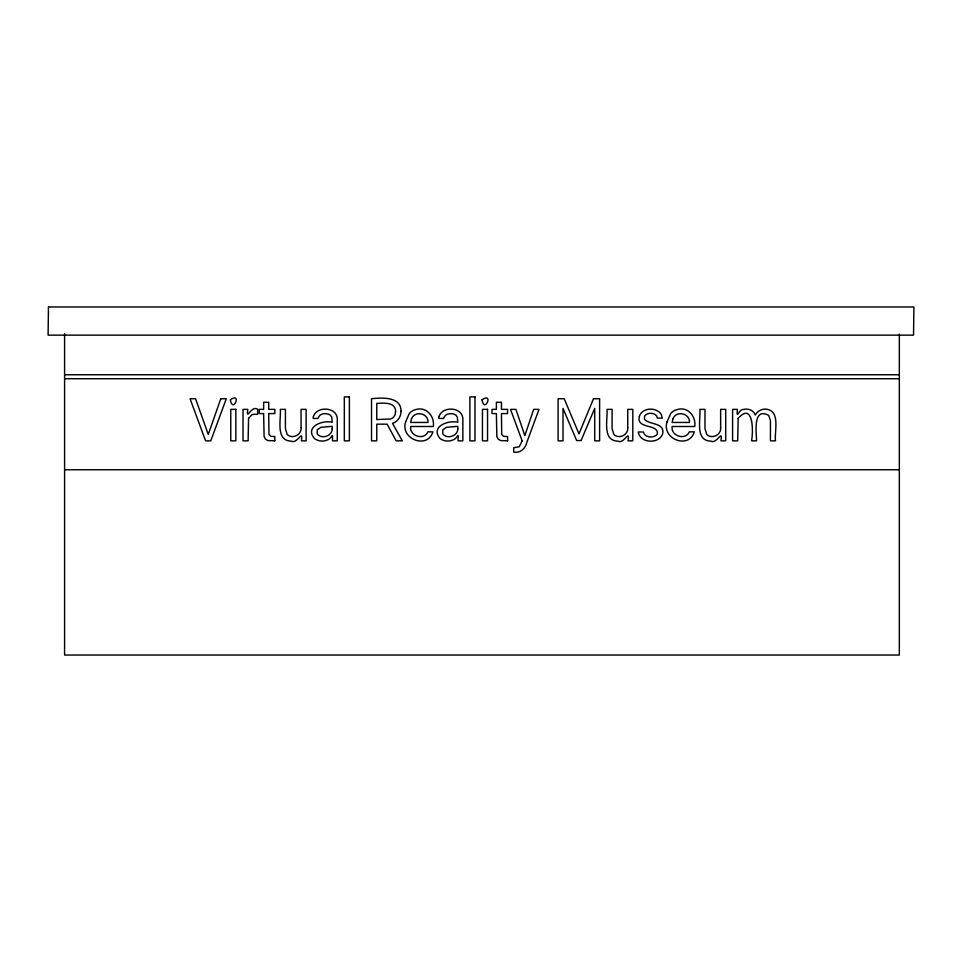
<?xml version="1.0" encoding="UTF-8"?>
<svg xmlns="http://www.w3.org/2000/svg" width="962" height="962" viewBox="0 0 962 962"><rect width="100%" height="100%" fill="white"/><g stroke="black" fill="none" stroke-linecap="round" stroke-linejoin="round"><path stroke-width="1.44" d="M64.586 374.759L899.326 374.759M64.586 378.727L899.326 378.727M64.586 469.757L899.326 469.757M899.326 334.187L899.326 655.038L64.586 655.038L64.586 333.79M48.461 306.962L48.1 335.137L913.539 335.137L913.9 306.962L48.461 306.962M405.675 421.741C399.819 438.9 427.441 449.747 432.9 431.842L427.874 431.842C424.194 440.716 409.151 436.111 410.69 426.503L433.273 426.503C434.932 416.871 426.767 406.673 416.558 409.355A12.566 12.566 0 0 0 409.307 413.492L405.675 421.741M667.111 421.741C661.255 438.9 688.876 449.747 694.336 431.842L689.309 431.842C685.629 440.716 670.586 436.111 672.125 426.503L694.708 426.503C696.38 416.871 688.203 406.673 678.006 409.355A12.566 12.566 0 0 0 670.742 413.492L667.111 421.741M639.369 416.245C635.858 429.725 659.066 423.232 657.323 434.223C653.895 438.456 644.684 437.95 643.398 431.998L638.287 431.998C639.802 443.41 659.138 444.3 662.674 433.886C664.958 422.33 649.807 425.12 644.48 419.372L644.6 416.029C647.63 411.796 656.445 412.421 657.383 418.097L662.253 418.097L661.327 414.55C656.625 406.818 642.351 407.335 639.369 416.245M401.022 411.267C401.07 416.618 397.751 421.741 392.556 423.352L402.308 440.837L396.152 440.837L387.133 424.17L376.767 424.17L376.767 440.837L371.512 440.837L371.512 398.725C381.397 397.691 401.214 396.212 401.022 411.267M313.408 416.534L313.143 418.446L318.013 418.446C319.288 413.191 326.431 412.433 330.327 415.163L331.734 417.075L332.203 422.306C322.486 419.757 304.425 426.839 314.514 438.588C318.422 441.51 323.953 441.871 328.258 439.574C332.744 437.301 332.756 430.856 332.455 440.837L337.277 440.837L337.277 419.24C337.373 406.866 316.859 405.639 313.408 416.534M438.997 416.534L438.732 418.446L443.602 418.446C444.877 413.191 452.032 412.433 455.928 415.163L457.323 417.075L457.792 422.306C448.088 419.757 430.014 426.839 440.103 438.588C444.023 441.51 449.555 441.871 453.848 439.574C458.333 437.301 458.357 430.856 458.056 440.837L462.866 440.837L462.866 419.24C462.975 406.866 442.46 405.639 438.997 416.534M301.058 427.645C301.852 434.932 292.496 439.418 287.229 434.571L285.413 428.667L285.413 409.367L280.327 409.367C281.241 419.011 275.18 440.8 291.221 441.125C297.21 444.588 303.307 428.102 301.346 440.837L306.132 440.837L306.132 409.367L301.058 409.367L301.058 427.645M627.729 427.645C628.523 434.932 619.167 439.418 613.9 434.571L612.085 428.667L612.085 409.367L606.998 409.367C607.912 419.011 601.851 440.8 617.893 441.125C623.881 444.588 629.99 428.102 628.018 440.837L632.804 440.837L632.804 409.367L627.729 409.367L627.729 427.645M720.634 427.645C721.428 434.932 712.072 439.418 706.805 434.571L704.99 428.667L704.99 409.367L699.903 409.367C700.817 419.011 694.756 440.8 710.798 441.125C716.786 444.588 722.895 428.102 720.923 440.837L725.709 440.837L725.709 409.367L720.634 409.367L720.634 427.645M248.569 418.362L248.112 440.837L243.025 440.837L243.025 409.367L247.811 409.367C246.092 421.885 251.154 404.882 257.648 409.259L257.648 414.249L252.116 414.466L248.569 418.362M395.598 411.447L395.045 414.887L393.386 417.424L390.728 418.999L376.767 419.528L376.767 403.391C383.321 403.09 395.586 401.659 395.598 411.447M738.191 418.29L737.674 440.837L732.599 440.837L732.599 409.367L737.385 409.367C736.435 420.959 738.636 409.03 743.542 409.439C748.159 408.201 753.679 410.245 755.254 415.031C757.202 411.495 761.086 409.018 765.259 409.078C781.048 409.992 774.23 431.048 775.504 440.837L770.43 440.837L770.43 420.526L768.686 415.428C752.537 406.553 756.433 433.321 756.589 440.837L751.514 440.837C753.378 432.323 753.595 401.31 738.191 418.29M230.339 399.843C232.864 414.177 242.28 391.522 230.339 399.843M482.022 399.843C484.559 414.177 493.975 391.522 482.022 399.843M332.203 428.872C332.323 436.099 321.38 439.586 317.232 433.874L317.232 429.858L320.827 427.332L332.203 426.334L332.203 428.872M457.792 428.872C457.924 436.099 446.969 439.586 442.821 433.874L442.833 429.858L446.416 427.332L457.792 426.334L457.792 428.872M411.495 418.843L410.69 422.45L427.994 422.45C428.727 413.131 414.742 410.281 411.495 418.843M672.931 418.843L672.125 422.45L689.429 422.45C690.163 413.131 676.178 410.281 672.931 418.843M522.15 440.873L519.264 446.765L513.684 447.751L513.684 452.044C519.937 453.523 525.336 448.725 526.683 442.76L538.997 409.367L533.657 409.367L524.843 435.666L515.909 409.367L510.509 409.367L522.15 440.873M220.791 398.725L208.261 434.451L195.563 398.725L190.055 398.725L205.579 440.837L210.774 440.837L226.298 398.725L220.791 398.725M593.518 398.725L578.98 433.862L564.213 398.725L558.116 398.725L558.116 440.837L563.01 440.837L563.01 408.381L576.647 440.548L581.084 440.548L594.708 408.381L594.708 440.837L599.615 440.837L599.615 398.725L593.518 398.725M274.819 440.812L267.893 440.584L265.464 439.129L264.093 436.544L263.636 413.576L259.259 413.576L259.259 409.367L263.636 409.367L263.636 402.284L268.711 402.284L268.711 409.367L274.843 409.367L274.843 413.576L268.711 413.576L268.951 434.331L270.875 436.411L274.819 436.52L274.819 440.812M507.563 440.812L500.637 440.584L498.208 439.129L496.837 436.544L496.38 413.576L492.003 413.576L492.003 409.367L496.38 409.367L496.38 402.284L501.455 402.284L501.455 409.367L507.587 409.367L507.587 413.576L501.455 413.576L501.695 434.331L503.619 436.411L507.563 436.52L507.563 440.812M349.386 396.885L344.312 396.885L344.312 440.837L349.386 440.837L349.386 396.885M474.987 396.885L469.901 396.885L469.901 440.837L474.987 440.837L474.987 396.885M235.846 409.367L230.772 409.367L230.772 440.837L235.846 440.837L235.846 409.367M487.542 409.367L482.455 409.367L482.455 440.837L487.542 440.837L487.542 409.367"/></g></svg>
